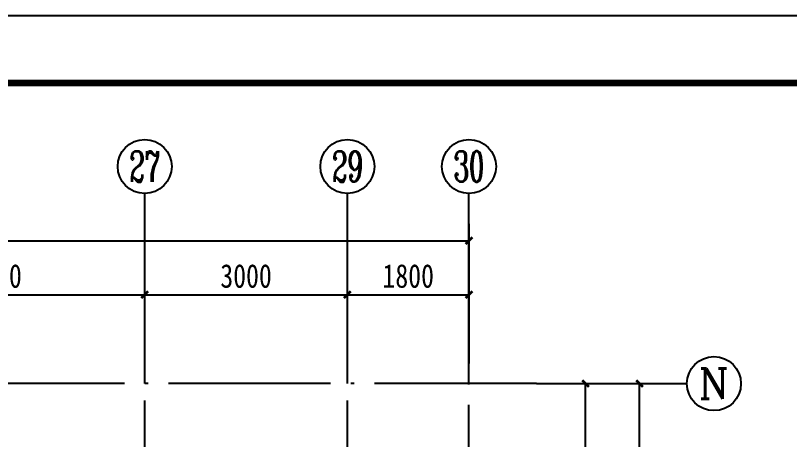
# Model space of a CAD drawing. Extents: x -144902 to 588294, y -160863 to 65494.
# Drawn here: x 22089 to 33546, y -107747 to -101463 of the extents above; entities that cross this region are included whole.
import ezdxf
from ezdxf.enums import TextEntityAlignment as Align

# ---------------------------------------------------------------- set-up
doc = ezdxf.new("R2010")
doc.units = 0
doc.header["$LTSCALE"] = 100
doc.linetypes.add('ACAD_ISO04W100', pattern=[30.5, 24, -3, 0.5, -3])
doc.layers.get('0').update_dxf_attribs({"linetype": 'CONTINUOUS'})
doc.layers.get('Defpoints').update_dxf_attribs({"linetype": 'CONTINUOUS'})
for name, color, linetype in [('1508', 2, 'CONTINUOUS'), ('AXIS', 3, 'CONTINUOUS'), ('AXIS_TEXT', 7, 'CONTINUOUS'), ('DOTE', 253, 'ACAD_ISO04W100'), ('tk', 7, 'CONTINUOUS')]:
    doc.layers.add(name, color=color, linetype=linetype)
doc.styles.add('_HZTXT', font='complex.shx', dxfattribs={"width": 0.7, "bigfont": 'tssdchn.shx'})
doc.styles.add('COMPLEX', font='COMPLEX')
doc.styles.add('DIM_FONT', font='SIMHEI.TTF', dxfattribs={"width": 0.8})
doc.dimstyles.new('_TCH_ARCH&&100', dxfattribs={"dimtxt": 350, "dimasz": 100, "dimexe": 250, "dimexo": 300, "dimgap": 100, "dimtad": 1, "dimdec": 0, "dimzin": 0, "dimdsep": 46, "dimtxsty": 'DIM_FONT', "dimblk": 'ARCHTICK', "dimcen": 0.09, "dimclrt": 7, "dimazin": 2, "dimtfac": 1, "dimtdec": 0, "dimtix": 1, "dimtmove": 2, "dimatfit": 3, "dimfxl": 1, "dimtolj": 1, "dimtzin": 0, "dimarcsym": 0})

# ---------------------------------------------------------------- blocks, each defined once
blk = doc.blocks.new('A1tk')
at = {"layer": 'tk', "color": 5}
blk.add_lwpolyline([(0, 0), (0, 59400), (84100, 59400), (84100, 0)], close=True, dxfattribs=at)
at = {"layer": 'tk', "const_width": 100}
blk.add_lwpolyline([(2500, 1000), (83100, 1000), (83100, 58400), (2500, 58400)], close=True, dxfattribs=at)
blk = doc.blocks.new('_ArchTick')
at = {"color": 0, "linetype": 'ByBlock', "const_width": 0.4}
blk.add_lwpolyline([(-0.5, -0.5), (0.5, 0.5)], dxfattribs=at)
blk = doc.blocks.new('*D1145')
at = {"layer": 'AXIS', "color": 0, "lineweight": -2}
for p, q in [((30102, -106918), (30777, -106918)), ((30527, -109618), (30527, -106918)), ((30102, -109618), (30777, -109618))]:
    blk.add_line(p, q, dxfattribs=at)
at = {"layer": 'Defpoints', "color": 0}
for p in [(29802, -106918), (30527, -106918), (29802, -109618)]:
    blk.add_point(p, dxfattribs=at)
at = {"layer": 'AXIS', "color": 0, "lineweight": -2, "xscale": 100, "yscale": 100, "zscale": 100}
for p, rotation in [((30527, -106918), 90), ((30527, -109618), 270)]:
    blk.add_blockref('_ArchTick', p, dxfattribs=dict(at, rotation=rotation))
at = {"layer": 'AXIS', "color": 7, "insert": (30252, -108268), "char_height": 350, "attachment_point": 5, "rotation": 90, "style": 'DIM_FONT'}
blk.add_mtext('\\A1;2700', dxfattribs=at)
blk = doc.blocks.new('*D1146')
at = {"layer": 'AXIS', "color": 0, "lineweight": -2}
for p, q in [((30102, -106918), (31577, -106918)), ((31327, -124318), (31327, -106918)), ((30102, -124318), (31577, -124318))]:
    blk.add_line(p, q, dxfattribs=at)
at = {"layer": 'Defpoints', "color": 0}
for p in [(29802, -106918), (31327, -106918), (29802, -124318, 0)]:
    blk.add_point(p, dxfattribs=at)
at = {"layer": 'AXIS', "color": 0, "lineweight": -2, "xscale": 100, "yscale": 100, "zscale": 100}
for p, rotation in [((31327, -106918), 90), ((31327, -124318), 270)]:
    blk.add_blockref('_ArchTick', p, dxfattribs=dict(at, rotation=rotation))
at = {"layer": 'AXIS', "color": 7, "insert": (31052, -115618), "char_height": 350, "attachment_point": 5, "rotation": 90, "style": 'DIM_FONT'}
blk.add_mtext('\\A1;17400', dxfattribs=at)
blk = doc.blocks.new('*D1147')
at = {"layer": 'AXIS', "color": 0, "lineweight": -2}
for p, q in [((27002, -106618), (27002, -105350)), ((28802, -106618), (28802, -105350)), ((27002, -105600), (28802, -105600))]:
    blk.add_line(p, q, dxfattribs=at)
at = {"layer": 'Defpoints', "color": 0}
for p in [(28802, -105600), (27002, -106918), (28802, -106918)]:
    blk.add_point(p, dxfattribs=at)
at = {"layer": 'AXIS', "color": 0, "lineweight": -2, "xscale": 100, "yscale": 100, "zscale": 100, "rotation": 180}
blk.add_blockref('_ArchTick', (27002, -105600), dxfattribs=at)
at = {"layer": 'AXIS', "color": 0, "lineweight": -2, "xscale": 100, "yscale": 100, "zscale": 100}
blk.add_blockref('_ArchTick', (28802, -105600), dxfattribs=at)
at = {"layer": 'AXIS', "color": 7, "insert": (27902, -105325), "char_height": 350, "attachment_point": 5, "style": 'DIM_FONT'}
blk.add_mtext('\\A1;1800', dxfattribs=at)
blk = doc.blocks.new('*D1148')
at = {"layer": 'AXIS', "color": 0, "lineweight": -2}
for p, q in [((24002, -106618), (24002, -105350)), ((27002, -106618), (27002, -105350)), ((24002, -105600), (27002, -105600))]:
    blk.add_line(p, q, dxfattribs=at)
at = {"layer": 'Defpoints', "color": 0}
for p in [(27002, -105600), (24002, -106918), (27002, -106918)]:
    blk.add_point(p, dxfattribs=at)
at = {"layer": 'AXIS', "color": 0, "lineweight": -2, "xscale": 100, "yscale": 100, "zscale": 100, "rotation": 180}
blk.add_blockref('_ArchTick', (24002, -105600), dxfattribs=at)
at = {"layer": 'AXIS', "color": 0, "lineweight": -2, "xscale": 100, "yscale": 100, "zscale": 100}
blk.add_blockref('_ArchTick', (27002, -105600), dxfattribs=at)
at = {"layer": 'AXIS', "color": 7, "insert": (25502, -105325), "char_height": 350, "attachment_point": 5, "style": 'DIM_FONT'}
blk.add_mtext('\\A1;3000', dxfattribs=at)
blk = doc.blocks.new('*D1149')
at = {"layer": 'AXIS', "color": 0, "lineweight": -2}
for p, q in [((19602, -106618), (19602, -105350)), ((24002, -106618), (24002, -105350)), ((19602, -105600), (24002, -105600))]:
    blk.add_line(p, q, dxfattribs=at)
at = {"layer": 'Defpoints', "color": 0}
for p in [(24002, -105600), (19602, -106918), (24002, -106918)]:
    blk.add_point(p, dxfattribs=at)
at = {"layer": 'AXIS', "color": 0, "lineweight": -2, "xscale": 100, "yscale": 100, "zscale": 100, "rotation": 180}
blk.add_blockref('_ArchTick', (19602, -105600), dxfattribs=at)
at = {"layer": 'AXIS', "color": 0, "lineweight": -2, "xscale": 100, "yscale": 100, "zscale": 100}
blk.add_blockref('_ArchTick', (24002, -105600), dxfattribs=at)
at = {"layer": 'AXIS', "color": 7, "insert": (21802, -105325), "char_height": 350, "attachment_point": 5, "style": 'DIM_FONT'}
blk.add_mtext('\\A1;4400', dxfattribs=at)
blk = doc.blocks.new('*D1165')
at = {"layer": 'AXIS', "color": 0, "lineweight": -2}
for p, q in [((-10298, -106618), (-10298, -104550)), ((28802, -106618), (28802, -104550)), ((-10298, -104800), (28802, -104800))]:
    blk.add_line(p, q, dxfattribs=at)
at = {"layer": 'Defpoints', "color": 0}
for p in [(28802, -104800), (-10298, -106918), (28802, -106918)]:
    blk.add_point(p, dxfattribs=at)
at = {"layer": 'AXIS', "color": 0, "lineweight": -2, "xscale": 100, "yscale": 100, "zscale": 100, "rotation": 180}
blk.add_blockref('_ArchTick', (-10298, -104800), dxfattribs=at)
at = {"layer": 'AXIS', "color": 0, "lineweight": -2, "xscale": 100, "yscale": 100, "zscale": 100}
blk.add_blockref('_ArchTick', (28802, -104800), dxfattribs=at)
at = {"layer": 'AXIS', "color": 7, "insert": (9252, -104525), "char_height": 350, "attachment_point": 5, "style": 'DIM_FONT'}
blk.add_mtext('\\A1;39100', dxfattribs=at)
blk = doc.blocks.new('_AXISO')
blk.add_circle((0, 0), 0.5)
at = {"layer": 'AXIS_TEXT', "style": 'COMPLEX', "width": 1.041667}
blk.add_attdef('A', text='', height=0.56, dxfattribs=at).set_placement((-0.25, -0.28), (0.25, -0.28), align=Align.FIT)

msp = doc.modelspace()

# ---------------------------------------------------------------- linework, layer by layer
at = {"layer": 'AXIS'}
for p, q in [((24001.594, -106918.135, 0), (24001.594, -104100.482)), ((27001.594, -106918.135, 0), (27001.594, -104100.482)), ((28801.594, -106918.135, 0), (28801.594, -104100.482)), ((29801.594, -106918.135, 0), (32026.594, -106918.135, 0))]:
    msp.add_line(p, q, dxfattribs=at)
at = {"layer": 'DOTE'}
for p, q in [((24001.594, -112618.135, 0), (24001.594, -105918.135, 0)), ((27001.594, -112618.135, 0), (27001.594, -105918.135, 0)), ((28801.594, -124881.378, 0), (28801.594, -105918.135, 0)), ((29801.594, -106918.135, 0), (-11298.406, -106918.135, 0))]:
    msp.add_line(p, q, dxfattribs=at)

# ---------------------------------------------------------------- block references
at = {"layer": '1508'}
msp.add_blockref('A1tk', (-20399.668, -160862.678), dxfattribs=at)
at = {"layer": 'AXIS'}
ref = msp.add_blockref('_AXISO', (24001.594, -103700.482), dxfattribs=dict(at, xscale=800, yscale=800, zscale=800))
ref.add_attrib('A', '27', dxfattribs={"layer": 'AXIS_TEXT', "height": 452.5483, "style": '_HZTXT', "width": 0.617647}).set_placement((23775.32, -103926.756), (24227.868, -103926.756), align=Align.FIT)
ref = msp.add_blockref('_AXISO', (27001.594, -103700.482), dxfattribs=dict(at, xscale=800, yscale=800, zscale=800))
ref.add_attrib('A', '29', dxfattribs={"layer": 'AXIS_TEXT', "height": 452.5483, "style": '_HZTXT', "width": 0.617647}).set_placement((26775.32, -103926.756), (27227.868, -103926.756), align=Align.FIT)
ref = msp.add_blockref('_AXISO', (28801.594, -103700.482), dxfattribs=dict(at, xscale=800, yscale=800, zscale=800))
ref.add_attrib('A', '30', dxfattribs={"layer": 'AXIS_TEXT', "height": 452.5483, "style": '_HZTXT', "width": 0.636364}).set_placement((28575.32, -103926.756), (29027.868, -103926.756), align=Align.FIT)
ref = msp.add_blockref('_AXISO', (32426.594, -106918.135, 0), dxfattribs=dict(at, xscale=800, yscale=800, zscale=800))
ref.add_attrib('A', 'N', dxfattribs={"layer": 'AXIS_TEXT', "height": 452.548, "style": '_HZTXT', "width": 1.105263}).set_placement((32200.32, -107144.409, 0), (32652.868, -107144.409, 0), align=Align.FIT)

# ---------------------------------------------------------------- dimensions: what is measured, and where the dimension line sits
for p1, p2, distance, picture, middle in [((-10298.406, -106918.135, 0), (28801.594, -106918.135, 0), 2117.653, '*D1165', (9251.594, -104525.482, 0)), ((19601.594, -106918.135, 0), (24001.594, -106918.135, 0), 1317.653, '*D1149', (21801.594, -105325.482, 0)), ((24001.594, -106918.135, 0), (27001.594, -106918.135, 0), 1317.653, '*D1148', (25501.594, -105325.482, 0)), ((27001.594, -106918.135, 0), (28801.594, -106918.135, 0), 1317.653, '*D1147', (27901.594, -105325.482, 0)), ((29801.594, -109618.135, 0), (29801.594, -106918.135, 0), -725, '*D1145', (30251.594, -108268.135, 0)), ((29801.594, -124318.135, 0), (29801.594, -106918.135, 0), -1525, '*D1146', (31051.594, -115618.135, 0))]:
    dim = msp.add_aligned_dim(p1=p1, p2=p2, distance=distance, dimstyle='_TCH_ARCH&&100', dxfattribs=at)
    dim.commit()
    dim.dimension.update_dxf_attribs({"geometry": picture, "text_midpoint": middle})

doc.saveas('drawing.dxf')
